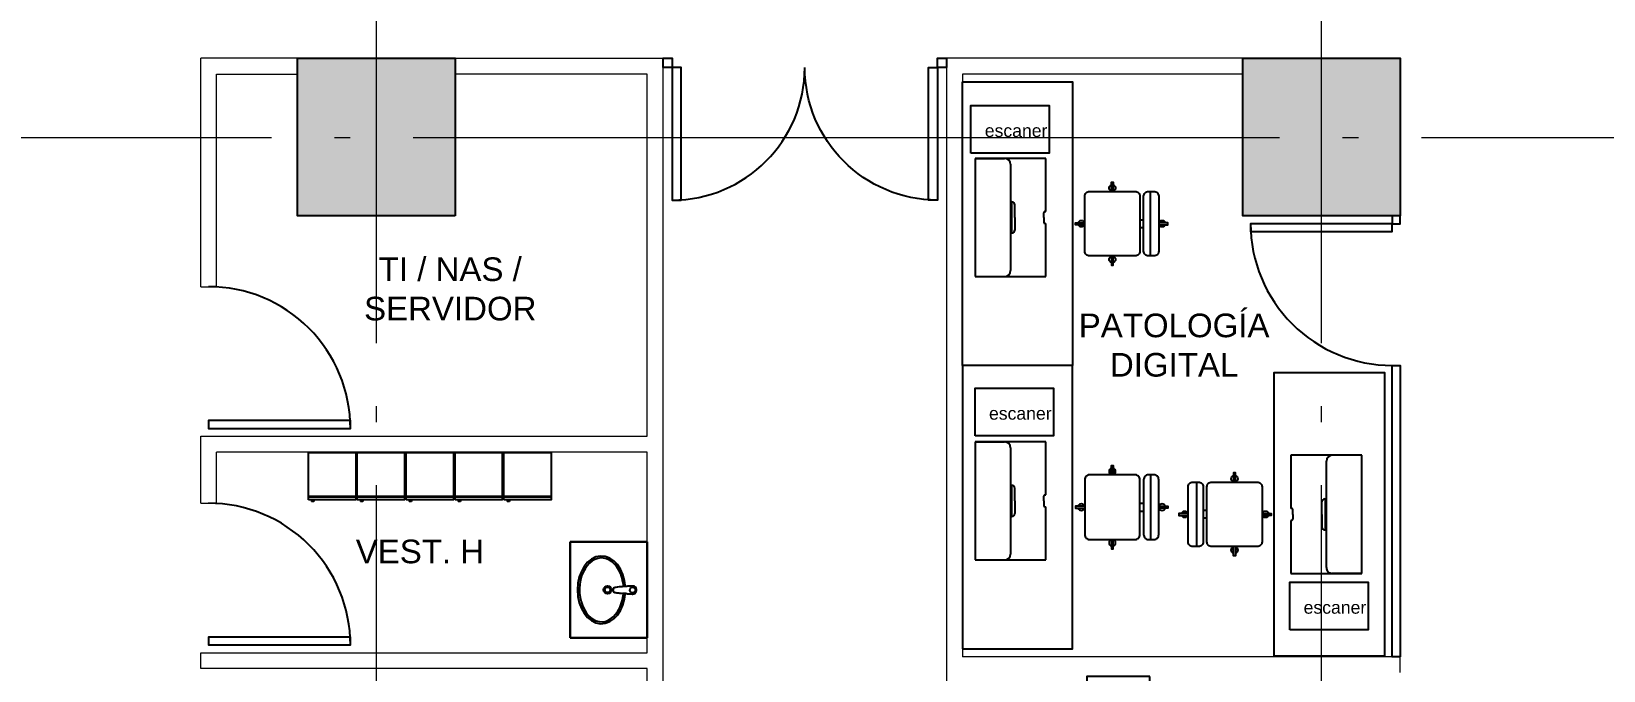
# Model space of a CAD drawing. Header units: metres. Extents: x -22 to 564, y 0 to 143.
# Drawn here: x 323.42 to 333.4, y 37.49 to 41.55 of the extents above; entities that cross this region are included whole.
import ezdxf

# ---------------------------------------------------------------- set-up
doc = ezdxf.new("R2010")
doc.units = ezdxf.units.M
doc.linetypes.add('EJES630', pattern=[6.3, 5.5, -0.4, 0, -0.4])
doc.layers.add('EJES', color=11, linetype='EJES630', lineweight=0)
doc.layers.add('XREF 3N NEURO-ONCOLOGIA$0$MUROS DE TABLAROCA', color=150, linetype='Continuous', lineweight=13)
for name, color, linetype in [('TEXTO', 7, 'Continuous'), ('XREF 3N NEURO-ONCOLOGIA$0$-CG-M-WALL', 7, 'Continuous'), ('XREF 3N NEURO-ONCOLOGIA$0$CANCELES', 1, 'Continuous'), ('XREF 3N NEURO-ONCOLOGIA$0$COLUMNAS', 6, 'Continuous'), ('XREF 3N NEURO-ONCOLOGIA$0$MOBILIARIO', 161, 'Continuous'), ('XREF 3N NEURO-ONCOLOGIA$0$MOBILIARIO FIJO', 40, 'Continuous'), ('XREF 3N NEURO-ONCOLOGIA$0$PUERTAS', 253, 'Continuous'), ('XREF 3N NEURO-ONCOLOGIA$0$TEXTO', 7, 'Continuous')]:
    doc.layers.add(name, color=color, linetype=linetype)
doc.styles.add('100 SUBTITULOS 30', font='arial.ttf', dxfattribs={"height": 0.3})
doc.styles.add('XREF 3N NEURO-ONCOLOGIA$0$100 SUBTITULOS 30', font='arial.ttf', dxfattribs={"height": 0.3})

# ---------------------------------------------------------------- blocks, each defined once
blk = doc.blocks.new('XREF 3N NEURO-ONCOLOGIA$0$C-1')
at = {"layer": 'XREF 3N NEURO-ONCOLOGIA$0$-CG-M-WALL', "true_color": 0x636466}
h = blk.add_hatch(color=251, dxfattribs=at)
h.dxf.hatch_style = 1
h.paths.add_polyline_path([(-0.5, -0.5), (-0.5, 0.5), (0.5, 0.5), (0.5, -0.5)])
blk.add_lwpolyline([(-0.5, -0.5), (-0.5, 0.5), (0.5, 0.5), (0.5, -0.5)], close=True)
blk = doc.blocks.new('XREF 3N NEURO-ONCOLOGIA$0$silla')
at = {"layer": 'XREF 3N NEURO-ONCOLOGIA$0$MOBILIARIO'}
for p, q in [((54.2588, 36.8035), (54.6688, 36.8035)), ((54.4388, 36.7364), (54.4388, 36.7603)), ((54.4888, 36.7364), (54.4888, 36.7603))]:
    blk.add_line(p, q, dxfattribs=at)
for points in [[(54.6688, 36.8261, 0.414214), (54.6388, 36.8561), (54.2888, 36.8561, 0.414214), (54.2588, 36.8261), (54.2588, 36.7903, 0.414214), (54.2888, 36.7603), (54.6388, 36.7603, 0.414214), (54.6688, 36.7903)], [(54.6688, 36.7064, 0.414214), (54.6388, 36.7364), (54.2888, 36.7364, 0.414214), (54.2588, 36.7064), (54.2588, 36.4164, 0.414214), (54.2888, 36.3864), (54.6388, 36.3864, 0.414214), (54.6688, 36.4164)]]:
    blk.add_lwpolyline(points, format="xyb", close=True, dxfattribs=at)
for points in [[(54.4576, 36.8561), (54.4576, 36.9147), (54.47, 36.9147), (54.47, 36.8561)], [(54.2588, 36.5552), (54.2003, 36.5552), (54.2003, 36.5676), (54.2588, 36.5676)], [(54.6688, 36.5552), (54.7274, 36.5552), (54.7274, 36.5676), (54.6688, 36.5676)], [(54.4576, 36.3864), (54.4576, 36.3279), (54.47, 36.3279), (54.47, 36.3864)]]:
    blk.add_lwpolyline(points, dxfattribs=at)
for centre, start, end in [((54.4638, 36.8777), 107.37707, 252.62293), ((54.4638, 36.8777), 287.37803, 72.62197), ((54.2372, 36.5614), 17.37803, 162.62197), ((54.2372, 36.5614), 197.37707, 342.62293), ((54.6904, 36.5614), 17.37803, 162.62197), ((54.6904, 36.5614), 197.37707, 342.62293), ((54.4638, 36.3648), 107.37707, 252.62293), ((54.4638, 36.3648), 287.37803, 72.62197)]:
    blk.add_arc(centre, 0.0207, start, end, dxfattribs=at)
blk = doc.blocks.new('XREF 3N NEURO-ONCOLOGIA$0$A$C404cecc6')
for p, q in [((-0.45, 0.375), (-0.45, 0.0379)), ((0, 0.375), (-0.45, 0.375)), ((0, 0.375), (-0.45, 0.375)), ((-0.225, -0.3375), (-0.225, 0.3375)), ((0, 0.375), (-0.1875, 0.375)), ((0, -0.375), (0, 0.375)), ((-0.4443, 0.0379), (-0.45, 0.0379)), ((-0.4368, 0), (-0.4368, 0.0304)), ((-0.4368, 0), (-0.4368, -0.0304)), ((-0.2528, 0), (-0.2528, 0.0799)), ((-0.234, 0.0986), (-0.225, 0.0986)), ((-0.2303, -0.0986), (-0.2303, 0.0986)), ((-0.45, -0.0379), (-0.45, -0.375)), ((-0.4443, -0.0379), (-0.45, -0.0379)), ((-0.2528, 0), (-0.2528, -0.0799)), ((-0.234, -0.0986), (-0.225, -0.0986)), ((-0.45, -0.375), (0, -0.375)), ((0, -0.375), (-0.1875, -0.375))]:
    blk.add_line(p, q)
for centre, radius, start, end in [((-0.1875, 0.3375), 0.0375, 90, 180), ((-0.4443, 0.0304), 0.0075, 0, 90), ((-0.234, 0.0799), 0.0187, 90, 180), ((-0.4443, -0.0304), 0.0075, 270, 0), ((-0.234, -0.0799), 0.0187, 180, 270), ((-0.1875, -0.3375), 0.0375, 180, 270)]:
    blk.add_arc(centre, radius, start, end)
blk = doc.blocks.new('XREF 3N NEURO-ONCOLOGIA$0$CASILLDO')
for p, q in [((-0.15, -0.276), (0.15, -0.276)), ((-0.1304, -0.3), (-0.1304, -0.3092)), ((-0.1154, -0.3092), (-0.1304, -0.3092)), ((-0.1154, -0.3), (-0.1154, -0.3092))]:
    blk.add_line(p, q)
blk.add_lwpolyline([(-0.15, -0.3), (-0.15, 0), (0.15, 0), (0.15, -0.3)], close=True)
blk.add_lwpolyline([(-0.15, -0.28), (0.15, -0.28)])
blk = doc.blocks.new('XREF 3N NEURO-ONCOLOGIA$0$XR-02$0$LAVABO.NORMATIVO')
at = {"layer": 'XREF 3N NEURO-ONCOLOGIA$0$MOBILIARIO FIJO'}
for p, q in [((-0.305, -0.49), (-0.305, 0)), ((-0.305, 0), (0.305, 0)), ((0.305, 0), (-0.305, 0)), ((-0.305, 0), (-0.305, -0.49)), ((0.305, -0.49), (0.305, 0)), ((0.305, 0), (0.305, -0.49)), ((0.305, -0.49), (-0.305, -0.49)), ((-0.305, -0.49), (0.305, -0.49))]:
    blk.add_line(p, q, dxfattribs=at)
at = {"layer": 'XREF 3N NEURO-ONCOLOGIA$0$MOBILIARIO FIJO', "linetype": 'ByBlock'}
for p, q in [((-0.0243, -0.0921), (-0.0244, -0.0934)), ((-0.0244, -0.0934), (-0.0244, -0.0942)), ((-0.0244, -0.0942), (-0.0243, -0.0949)), ((-0.024, -0.0894), (-0.0243, -0.0921)), ((-0.0243, -0.0949), (-0.0243, -0.0955)), ((-0.0243, -0.0955), (-0.0243, -0.096)), ((-0.0243, -0.096), (-0.0242, -0.0966)), ((-0.0242, -0.0966), (-0.0241, -0.0974)), ((-0.0241, -0.0974), (-0.0239, -0.0984)), ((-0.0234, -0.087), (-0.024, -0.0894)), ((-0.0239, -0.0984), (-0.0238, -0.0992)), ((-0.0238, -0.0992), (-0.0236, -0.1)), ((-0.0227, -0.0847), (-0.0234, -0.087)), ((-0.0216, -0.0822), (-0.0227, -0.0847)), ((-0.0202, -0.0798), (-0.0216, -0.0822)), ((-0.0191, -0.0783), (-0.0202, -0.0798)), ((-0.0172, -0.0761), (-0.0191, -0.0783)), ((-0.0151, -0.0741), (-0.0172, -0.0761)), ((-0.0135, -0.073), (-0.0151, -0.0741)), ((-0.0112, -0.0715), (-0.0135, -0.073)), ((-0.0091, -0.0705), (-0.0112, -0.0715)), ((-0.0068, -0.0696), (-0.0091, -0.0705)), ((-0.0048, -0.069), (-0.0068, -0.0696)), ((-0.0037, -0.0688), (-0.0048, -0.069)), ((-0.0023, -0.0686), (-0.0037, -0.0688)), ((-0.0007, -0.0684), (-0.0023, -0.0686)), ((0.001, -0.0684), (-0.0007, -0.0684)), ((0.0022, -0.0684), (0.001, -0.0684)), ((0.0031, -0.0685), (0.0022, -0.0684)), ((0.0044, -0.0686), (0.0031, -0.0685)), ((0.0064, -0.0689), (0.0044, -0.0686)), ((0.0074, -0.0692), (0.0064, -0.0689)), ((0.0089, -0.0696), (0.0074, -0.0692)), ((0.0104, -0.0702), (0.0089, -0.0696)), ((0.012, -0.0709), (0.0104, -0.0702)), ((0.0135, -0.0717), (0.012, -0.0709)), ((0.015, -0.0726), (0.0135, -0.0717)), ((0.0161, -0.0734), (0.015, -0.0726)), ((0.0174, -0.0743), (0.0161, -0.0734)), ((0.0185, -0.0753), (0.0174, -0.0743)), ((0.0196, -0.0765), (0.0185, -0.0753)), ((0.0205, -0.0775), (0.0196, -0.0765)), ((0.0216, -0.0789), (0.0205, -0.0775)), ((0.0223, -0.08), (0.0216, -0.0789)), ((0.0229, -0.0809), (0.0223, -0.08)), ((0.0236, -0.0821), (0.0229, -0.0809)), ((0.0242, -0.0833), (0.0236, -0.0821)), ((0.0247, -0.0847), (0.0242, -0.0833)), ((0.0251, -0.0858), (0.0247, -0.0847)), ((0.0253, -0.0863), (0.0251, -0.0858)), ((0.0251, -0.1019), (0.0257, -0.0997)), ((0.0257, -0.0876), (0.0253, -0.0863)), ((0.0259, -0.0887), (0.0257, -0.0876)), ((0.0257, -0.0997), (0.0262, -0.0967)), ((0.0262, -0.0904), (0.0259, -0.0887)), ((0.0264, -0.0923), (0.0262, -0.0904)), ((0.0262, -0.0967), (0.0264, -0.0945)), ((0.0264, -0.0945), (0.0264, -0.0923)), ((-0.0236, -0.1), (-0.0234, -0.1008)), ((-0.0234, -0.1008), (-0.0231, -0.1015)), ((-0.0231, -0.1015), (-0.023, -0.1019)), ((-0.023, -0.1019), (-0.023, -0.1049)), ((-0.023, -0.1049), (-0.0228, -0.1112)), ((-0.0228, -0.1112), (-0.0227, -0.115)), ((-0.0227, -0.115), (-0.0225, -0.1194)), ((-0.0225, -0.1194), (-0.0223, -0.124)), ((-0.0223, -0.124), (-0.0221, -0.1293)), ((-0.0221, -0.1293), (-0.0218, -0.1342)), ((-0.0218, -0.1342), (-0.0215, -0.1396)), ((-0.0215, -0.1396), (-0.0213, -0.1434)), ((-0.0213, -0.1434), (-0.0211, -0.1459)), ((-0.0211, -0.1459), (-0.0209, -0.1491)), ((-0.0209, -0.1491), (-0.0206, -0.1522)), ((-0.0206, -0.1522), (-0.0204, -0.1555)), ((-0.0204, -0.1555), (-0.0201, -0.1589)), ((-0.0201, -0.1589), (-0.0196, -0.1649)), ((-0.0196, -0.1649), (-0.0189, -0.1721)), ((-0.0189, -0.1721), (-0.0181, -0.1789)), ((-0.0181, -0.1789), (-0.0169, -0.19)), ((-0.0169, -0.19), (-0.0157, -0.1988)), ((-0.0157, -0.1988), (-0.015, -0.204)), ((0.0176, -0.2004), (0.0179, -0.1983)), ((0.0179, -0.1983), (0.0182, -0.196)), ((0.0182, -0.196), (0.0184, -0.194)), ((0.0184, -0.194), (0.0187, -0.1919)), ((0.0187, -0.1919), (0.0189, -0.19)), ((0.0189, -0.19), (0.0191, -0.1882)), ((0.0191, -0.1882), (0.0195, -0.185)), ((0.0195, -0.185), (0.0198, -0.1825)), ((0.0198, -0.1825), (0.02, -0.1804)), ((0.02, -0.1804), (0.0208, -0.1735)), ((0.0208, -0.1735), (0.0214, -0.1673)), ((0.0214, -0.1673), (0.0222, -0.1578)), ((0.0222, -0.1578), (0.0226, -0.1532)), ((0.0226, -0.1532), (0.0229, -0.1491)), ((0.0229, -0.1491), (0.0233, -0.1442)), ((0.0233, -0.1442), (0.0238, -0.1353)), ((0.0238, -0.1353), (0.0241, -0.1299)), ((0.0241, -0.1299), (0.0243, -0.1254)), ((0.0243, -0.1254), (0.0246, -0.1195)), ((0.0246, -0.1195), (0.0248, -0.1123)), ((0.0248, -0.1123), (0.025, -0.1082)), ((0.025, -0.1082), (0.0251, -0.1019)), ((0.0251, -0.1019), (0.0251, -0.1019)), ((-0.015, -0.204), (-0.0149, -0.2046)), ((-0.0149, -0.2046), (-0.0147, -0.2056)), ((-0.0147, -0.2056), (-0.0145, -0.2063)), ((-0.0145, -0.2063), (-0.0143, -0.2071)), ((-0.0143, -0.2071), (-0.0138, -0.2082)), ((-0.0138, -0.2082), (-0.0133, -0.2094)), ((-0.0133, -0.2094), (-0.0126, -0.2105)), ((-0.0126, -0.2105), (-0.0117, -0.2117)), ((-0.0117, -0.2117), (-0.0102, -0.2135)), ((-0.0102, -0.2135), (-0.0089, -0.2146)), ((-0.0089, -0.2146), (-0.0077, -0.2154)), ((-0.0077, -0.2154), (-0.0065, -0.2161)), ((-0.0065, -0.2161), (-0.0048, -0.2169)), ((-0.0048, -0.2169), (-0.0035, -0.2173)), ((-0.0035, -0.2173), (-0.002, -0.2177)), ((-0.002, -0.2177), (-0.0008, -0.2179)), ((-0.0008, -0.2179), (0.0008, -0.218)), ((0.0008, -0.218), (0.0027, -0.2179)), ((0.0027, -0.2179), (0.0037, -0.2177)), ((0.0037, -0.2177), (0.0056, -0.2173)), ((0.0056, -0.2173), (0.0072, -0.2168)), ((0.0072, -0.2168), (0.0088, -0.216)), ((0.0088, -0.216), (0.0106, -0.2149)), ((0.0106, -0.2149), (0.0116, -0.214)), ((0.0116, -0.214), (0.0128, -0.2129)), ((0.0128, -0.2129), (0.014, -0.2114)), ((0.014, -0.2114), (0.0152, -0.2097)), ((0.0152, -0.2097), (0.0162, -0.2076)), ((0.0162, -0.2076), (0.0167, -0.2057)), ((0.0167, -0.2057), (0.017, -0.2046)), ((0.017, -0.2046), (0.0173, -0.2024)), ((0.0173, -0.2024), (0.0176, -0.2004))]:
    blk.add_line(p, q, dxfattribs=at)
at = {"layer": 'XREF 3N NEURO-ONCOLOGIA$0$MOBILIARIO FIJO', "linetype": 'Continuous'}
blk.add_circle((0.001, -0.0938), 0.0171, dxfattribs=at)
at = {"layer": 'XREF 3N NEURO-ONCOLOGIA$0$MOBILIARIO FIJO'}
for radius in [0.025, 0.0175]:
    blk.add_circle((0, -0.2523), radius, dxfattribs=at)
at = {"layer": 'XREF 3N NEURO-ONCOLOGIA$0$MOBILIARIO FIJO', "linetype": 'Continuous'}
for centre, radius, start, end in [((0.001, -0.0938), 0.0254, 0, 198.6555), ((0.001, -0.0938), 0.0242, 359.53294, 180.46706), ((0.8216, -0.0871), 0.8447, 180.46706, 187.95688), ((-0.8195, -0.0871), 0.8447, 352.04312, 359.53294), ((0.0011, -0.0938), 0.0254, 341.33754, 0.00356), ((0.001, -0.2018), 0.0162, 187.95688, 352.04312)]:
    blk.add_arc(centre, radius, start, end, dxfattribs=at)
at = {"layer": 'XREF 3N NEURO-ONCOLOGIA$0$MOBILIARIO FIJO'}
blk.add_ellipse((0, -0.2907), major_axis=(-0.215, 0), ratio=0.709302, start_param=4.791428, end_param=10.916607, dxfattribs=at)
blk.add_open_spline([(-0.0163, -0.1507), (-0.0558, -0.153), (-0.0942, -0.1635), (-0.1837, -0.2123), (-0.2121, -0.2654), (-0.1879, -0.3629), (-0.1336, -0.4082), (0.0089, -0.4403), (0.0926, -0.4256), (0.1966, -0.3523), (0.2151, -0.2979), (0.1733, -0.2026), (0.1106, -0.1621), (0.0301, -0.1518), (0.0232, -0.1511), (0.0163, -0.1507)], degree=3, knots=[4.791428, 4.791428, 4.791428, 4.791428, 5.367357, 5.367357, 6.457084, 6.457084, 7.54681, 7.54681, 8.636537, 8.636537, 9.726264, 9.726264, 10.81599, 10.81599, 10.916607, 10.916607, 10.916607, 10.916607], dxfattribs=at)
blk = doc.blocks.new('XREF 3N NEURO-ONCOLOGIA$0$A$Cbe426cc1')
for p, q in [((-0.2255, -0.0157), (-0.1067, 0.103)), ((0.0983, -0.0916), (0.0914, -0.0985)), ((0.0997, -0.093), (0.0928, -0.0999)), ((0.0016, -0.1529), (0.0145, -0.1399)), ((0.0138, -0.1651), (0.0016, -0.1529)), ((0.0086, -0.1339), (0.02, -0.1225)), ((0.0145, -0.1399), (0.0086, -0.1339)), ((0.0381, -0.1407), (0.0138, -0.1651)), ((0.02, -0.1225), (0.0381, -0.1407)), ((0.1903, -0.1939), (0.0715, -0.3127))]:
    blk.add_line(p, q)
at = {"elevation": 0}
for points in [[(-0.0904, 0.4291), (-0.3732, 0.1462), (-0.2318, 0.0048), (0.051, 0.2877)], [(0.2704, -0.1137), (0.2478, -0.1364), (-0.0492, 0.1606), (-0.0266, 0.1833)], [(0.2192, -0.0293), (0.2252, -0.0685), (0.0187, 0.1379), (0.058, 0.132)]]:
    blk.add_lwpolyline(points, close=True, dxfattribs=at)
blk.add_lwpolyline([(0.2032, -0.0133), (0.2335, 0.017), (0.1043, 0.1462), (0.074, 0.116)], dxfattribs=at)
for points in [[(-0.1638, -0.0152), (-0.1862, 0.0072), (-0.1976, -0.0042), (-0.1752, -0.0266)], [(-0.1568, 0.0028), (-0.1737, 0.0197), (-0.1848, 0.0086), (-0.1679, -0.0083)], [(-0.1394, 0.0111), (-0.1609, 0.0325), (-0.1722, 0.0212), (-0.1508, -0.0003)], [(-0.1329, 0.03), (-0.1481, 0.0453), (-0.1595, 0.034), (-0.1442, 0.0187)], [(-0.1497, -0.0291), (-0.1624, -0.0164), (-0.1739, -0.0279), (-0.1612, -0.0406)], [(-0.1351, -0.0436), (-0.1478, -0.0309), (-0.1593, -0.0425), (-0.1466, -0.0552)], [(-0.1334, -0.0452), (-0.0628, -0.1159), (-0.0743, -0.1275), (-0.145, -0.0568)], [(-0.0622, -0.1166), (-0.0469, -0.1319), (-0.0585, -0.1435), (-0.0737, -0.1282)], [(-0.0461, -0.1326), (-0.0319, -0.1469), (-0.0434, -0.1584), (-0.0576, -0.1441)], [(-0.0311, -0.1476), (-0.016, -0.1628), (-0.0275, -0.1743), (-0.0426, -0.1591)], [(-0.0163, -0.1375), (0.0125, -0.1663), (0.0011, -0.1777), (-0.0277, -0.1488)], [(-0.0151, -0.1637), (0.0001, -0.1788), (-0.0114, -0.1903), (-0.0266, -0.1752)], [(0.0287, -0.1056), (0.0509, -0.1279), (0.0396, -0.1392), (0.0174, -0.1169)], [(0.0714, -0.2516), (0.0483, -0.2285), (0.0369, -0.2398), (0.06, -0.2629)], [(0.0977, -0.2528), (0.1083, -0.2634), (0.0849, -0.2868), (0.0743, -0.2761)], [(0.1233, -0.2271), (0.1338, -0.2375), (0.1098, -0.2615), (0.0993, -0.2511)]]:
    blk.add_lwpolyline(points, close=True)
for points in [[(-0.1556, 0.0018), (-0.1443, -0.0094), (-0.1556, -0.0207), (-0.1669, -0.0094), (-0.1556, 0.0018)], [(-0.1381, 0.01), (-0.1268, -0.0013), (-0.1381, -0.0126), (-0.1494, -0.0013), (-0.1381, 0.01)], [(-0.1352, 0.0583), (-0.1239, 0.047), (-0.1352, 0.0357), (-0.1465, 0.047), (-0.1352, 0.0583)], [(-0.1312, 0.0287), (-0.1199, 0.0174), (-0.1312, 0.0061), (-0.1425, 0.0174), (-0.1312, 0.0287)], [(-0.1225, 0.0456), (-0.1113, 0.0343), (-0.1225, 0.0231), (-0.1338, 0.0343), (-0.1225, 0.0456)], [(-0.1186, 0.0161), (-0.1073, 0.0048), (-0.1186, -0.0065), (-0.1299, 0.0048), (-0.1186, 0.0161)], [(-0.1145, 0.0789), (-0.1032, 0.0677), (-0.1145, 0.0564), (-0.1258, 0.0677), (-0.1145, 0.0789)], [(-0.11, 0.0331), (-0.0987, 0.0218), (-0.11, 0.0105), (-0.1213, 0.0218), (-0.11, 0.0331)], [(-0.1061, 0.0035), (-0.0948, -0.0078), (-0.1061, -0.019), (-0.1173, -0.0078), (-0.1061, 0.0035)], [(-0.0969, 0.02), (-0.0856, 0.0087), (-0.0969, -0.0026), (-0.1082, 0.0087), (-0.0969, 0.02)], [(-0.0964, 0.0609), (-0.0851, 0.0496), (-0.0964, 0.0383), (-0.1077, 0.0496), (-0.0964, 0.0609)], [(-0.0849, 0.008), (-0.0736, -0.0033), (-0.0849, -0.0146), (-0.0962, -0.0033), (-0.0849, 0.008)], [(-0.0839, 0.0484), (-0.0726, 0.0371), (-0.0839, 0.0258), (-0.0952, 0.0371), (-0.0839, 0.0484)], [(-0.0708, 0.0353), (-0.0595, 0.024), (-0.0708, 0.0127), (-0.0821, 0.024), (-0.0708, 0.0353)], [(-0.0588, 0.0232), (-0.0475, 0.0119), (-0.0588, 0.0006), (-0.07, 0.0119), (-0.0588, 0.0232)], [(-0.143, -0.0107), (-0.1317, -0.022), (-0.143, -0.0333), (-0.1543, -0.022), (-0.143, -0.0107)], [(-0.1304, -0.0234), (-0.1191, -0.0347), (-0.1304, -0.0459), (-0.1417, -0.0347), (-0.1304, -0.0234)], [(-0.1255, -0.0027), (-0.1142, -0.014), (-0.1255, -0.0252), (-0.1368, -0.014), (-0.1255, -0.0027)], [(-0.1179, -0.0359), (-0.1066, -0.0472), (-0.1179, -0.0585), (-0.1292, -0.0472), (-0.1179, -0.0359)], [(-0.1129, -0.0152), (-0.1017, -0.0265), (-0.1129, -0.0378), (-0.1242, -0.0265), (-0.1129, -0.0152)], [(-0.1047, -0.049), (-0.0935, -0.0603), (-0.1047, -0.0716), (-0.116, -0.0603), (-0.1047, -0.049)], [(-0.0998, -0.0283), (-0.0885, -0.0396), (-0.0998, -0.0509), (-0.1111, -0.0396), (-0.0998, -0.0283)], [(-0.0929, -0.0096), (-0.0817, -0.0209), (-0.0929, -0.0322), (-0.1042, -0.0209), (-0.0929, -0.0096)], [(-0.0927, -0.061), (-0.0814, -0.0723), (-0.0927, -0.0836), (-0.104, -0.0723), (-0.0927, -0.061)], [(-0.0878, -0.0403), (-0.0765, -0.0516), (-0.0878, -0.0629), (-0.0991, -0.0516), (-0.0878, -0.0403)], [(-0.0809, -0.0216), (-0.0696, -0.0329), (-0.0809, -0.0442), (-0.0922, -0.0329), (-0.0809, -0.0216)], [(-0.0798, -0.074), (-0.0685, -0.0853), (-0.0798, -0.0965), (-0.0911, -0.0853), (-0.0798, -0.074)], [(-0.0749, -0.0533), (-0.0636, -0.0646), (-0.0749, -0.0758), (-0.0862, -0.0646), (-0.0749, -0.0533)], [(-0.0719, -0.005), (-0.0607, -0.0163), (-0.0719, -0.0275), (-0.0832, -0.0163), (-0.0719, -0.005)], [(-0.068, -0.0345), (-0.0567, -0.0458), (-0.068, -0.0571), (-0.0793, -0.0458), (-0.068, -0.0345)], [(-0.0668, -0.087), (-0.0555, -0.0983), (-0.0668, -0.1096), (-0.0781, -0.0983), (-0.0668, -0.087)], [(-0.0619, -0.0663), (-0.0506, -0.0776), (-0.0619, -0.0889), (-0.0731, -0.0776), (-0.0619, -0.0663)], [(-0.0589, -0.018), (-0.0476, -0.0293), (-0.0589, -0.0406), (-0.0702, -0.0293), (-0.0589, -0.018)], [(-0.055, -0.0476), (-0.0437, -0.0588), (-0.055, -0.0701), (-0.0663, -0.0588), (-0.055, -0.0476)], [(-0.0541, -0.0996), (-0.0429, -0.1109), (-0.0541, -0.1222), (-0.0654, -0.1109), (-0.0541, -0.0996)], [(-0.0492, -0.0789), (-0.0379, -0.0902), (-0.0492, -0.1015), (-0.0605, -0.0902), (-0.0492, -0.0789)], [(-0.0463, -0.0306), (-0.035, -0.0419), (-0.0463, -0.0532), (-0.0576, -0.0419), (-0.0463, -0.0306)], [(-0.0423, -0.0602), (-0.0311, -0.0715), (-0.0423, -0.0828), (-0.0536, -0.0715), (-0.0423, -0.0602)], [(-0.0362, -0.0919), (-0.0249, -0.1032), (-0.0362, -0.1145), (-0.0475, -0.1032), (-0.0362, -0.0919)], [(-0.0355, -0.0001), (-0.0242, -0.0113), (-0.0355, -0.0226), (-0.0468, -0.0113), (-0.0355, -0.0001)], [(-0.0333, -0.0436), (-0.022, -0.0549), (-0.0333, -0.0662), (-0.0446, -0.0549), (-0.0333, -0.0436)], [(-0.0293, -0.0732), (-0.018, -0.0845), (-0.0293, -0.0958), (-0.0406, -0.0845), (-0.0293, -0.0732)], [(-0.0225, -0.0131), (-0.0112, -0.0244), (-0.0225, -0.0357), (-0.0338, -0.0244), (-0.0225, -0.0131)], [(-0.0208, -0.0562), (-0.0095, -0.0674), (-0.0208, -0.0787), (-0.032, -0.0674), (-0.0208, -0.0562)], [(-0.0168, -0.0857), (-0.0055, -0.097), (-0.0168, -0.1083), (-0.0281, -0.097), (-0.0168, -0.0857)], [(-0.0098, -0.0257), (0.0015, -0.037), (-0.0098, -0.0483), (-0.0211, -0.037), (-0.0098, -0.0257)], [(-0.0082, -0.0687), (0.0031, -0.08), (-0.0082, -0.0913), (-0.0195, -0.08), (-0.0082, -0.0687)], [(-0.0043, -0.0983), (0.007, -0.1095), (-0.0043, -0.1208), (-0.0156, -0.1095), (-0.0043, -0.0983)], [(0.0032, -0.0387), (0.0145, -0.05), (0.0032, -0.0613), (-0.0081, -0.05), (0.0032, -0.0387)], [(0.0039, -0.0808), (0.0152, -0.0921), (0.0039, -0.1034), (-0.0074, -0.0921), (0.0039, -0.0808)], [(0.0164, -0.0933), (0.0277, -0.1046), (0.0164, -0.1159), (0.0051, -0.1046), (0.0164, -0.0933)], [(0.0226, -0.0582), (0.0339, -0.0694), (0.0226, -0.0807), (0.0113, -0.0694), (0.0226, -0.0582)], [(0.0346, -0.0702), (0.0459, -0.0815), (0.0346, -0.0928), (0.0234, -0.0815), (0.0346, -0.0702)], [(0.0473, -0.0828), (0.0586, -0.0941), (0.0473, -0.1054), (0.036, -0.0941), (0.0473, -0.0828)], [(0.0598, -0.0953), (0.0711, -0.1066), (0.0598, -0.1179), (0.0485, -0.1066), (0.0598, -0.0953)], [(-0.0411, -0.1126), (-0.0298, -0.1239), (-0.0411, -0.1352), (-0.0524, -0.1239), (-0.0411, -0.1126)], [(-0.0286, -0.1251), (-0.0173, -0.1364), (-0.0286, -0.1477), (-0.0399, -0.1364), (-0.0286, -0.1251)], [(-0.0237, -0.1045), (-0.0124, -0.1157), (-0.0237, -0.127), (-0.035, -0.1157), (-0.0237, -0.1045)], [(-0.0112, -0.117), (0.0001, -0.1283), (-0.0112, -0.1396), (-0.0225, -0.1283), (-0.0112, -0.117)], [(0.001, -0.1291), (0.0123, -0.1404), (0.001, -0.1517), (-0.0103, -0.1404), (0.001, -0.1291)], [(0.0058, -0.1852), (0.0171, -0.1965), (0.0058, -0.2078), (-0.0055, -0.1965), (0.0058, -0.1852)], [(0.0079, -0.1104), (0.0191, -0.1217), (0.0079, -0.133), (-0.0034, -0.1217), (0.0079, -0.1104)], [(0.0185, -0.1978), (0.0297, -0.2091), (0.0185, -0.2204), (0.0072, -0.2091), (0.0185, -0.1978)], [(0.0308, -0.1855), (0.0421, -0.1968), (0.0308, -0.2081), (0.0195, -0.1968), (0.0308, -0.1855)], [(0.0447, -0.1463), (0.056, -0.1576), (0.0447, -0.1689), (0.0335, -0.1576), (0.0447, -0.1463)], [(0.0571, -0.134), (0.0684, -0.1453), (0.0571, -0.1566), (0.0458, -0.1453), (0.0571, -0.134)], [(0.0574, -0.1589), (0.0687, -0.1702), (0.0574, -0.1815), (0.0461, -0.1702), (0.0574, -0.1589)], [(0.0697, -0.1466), (0.081, -0.1579), (0.0697, -0.1692), (0.0584, -0.1579), (0.0697, -0.1466)], [(0.0704, -0.1719), (0.0817, -0.1832), (0.0704, -0.1945), (0.0591, -0.1832), (0.0704, -0.1719)], [(0.0777, -0.1133), (0.089, -0.1246), (0.0777, -0.1359), (0.0665, -0.1246), (0.0777, -0.1133)], [(0.0827, -0.1596), (0.094, -0.1709), (0.0827, -0.1822), (0.0714, -0.1709), (0.0827, -0.1596)], [(0.0866, -0.1897), (0.0979, -0.201), (0.0866, -0.2123), (0.0753, -0.201), (0.0866, -0.1897)], [(0.0904, -0.1259), (0.1017, -0.1372), (0.0904, -0.1485), (0.0791, -0.1372), (0.0904, -0.1259)], [(0.0994, -0.1769), (0.1107, -0.1882), (0.0994, -0.1995), (0.0881, -0.1882), (0.0994, -0.1769)], [(0.1034, -0.1389), (0.1147, -0.1502), (0.1034, -0.1615), (0.0921, -0.1502), (0.1034, -0.1389)], [(0.1114, -0.1889), (0.1227, -0.2002), (0.1114, -0.2115), (0.1001, -0.2002), (0.1114, -0.1889)], [(0.0315, -0.2108), (0.0428, -0.2221), (0.0315, -0.2334), (0.0202, -0.2221), (0.0315, -0.2108)], [(0.0605, -0.2158), (0.0718, -0.2271), (0.0605, -0.2384), (0.0492, -0.2271), (0.0605, -0.2158)], [(0.0725, -0.2278), (0.0838, -0.2391), (0.0725, -0.2504), (0.0612, -0.2391), (0.0725, -0.2278)], [(0.0733, -0.2533), (0.0846, -0.2645), (0.0733, -0.2758), (0.062, -0.2645), (0.0733, -0.2533)], [(0.0738, -0.2025), (0.085, -0.2138), (0.0738, -0.2251), (0.0625, -0.2138), (0.0738, -0.2025)], [(0.0856, -0.2409), (0.0969, -0.2522), (0.0856, -0.2635), (0.0743, -0.2522), (0.0856, -0.2409)], [(0.0858, -0.2145), (0.0971, -0.2258), (0.0858, -0.2371), (0.0745, -0.2258), (0.0858, -0.2145)], [(0.0986, -0.2017), (0.1099, -0.213), (0.0986, -0.2243), (0.0873, -0.213), (0.0986, -0.2017)], [(0.0989, -0.2276), (0.1102, -0.2389), (0.0989, -0.2502), (0.0876, -0.2389), (0.0989, -0.2276)], [(0.1117, -0.2148), (0.123, -0.2261), (0.1117, -0.2374), (0.1004, -0.2261), (0.1117, -0.2148)], [(0.1245, -0.202), (0.1358, -0.2133), (0.1245, -0.2246), (0.1132, -0.2133), (0.1245, -0.202)], [(0.1366, -0.2141), (0.1478, -0.2254), (0.1366, -0.2366), (0.1253, -0.2254), (0.1366, -0.2141)]]:
    blk.add_lwpolyline(points)
for centre, radius, start, end in [((-0.6444, -0.7317), 0.993, 32.7905, 57.20948), ((1.2852, 1.1979), 1.9378, 218.77862, 231.22137)]:
    blk.add_arc(centre, radius, start, end)
for centre, major_axis in [((-0.0279, 0.0272), (0.00553, -0.00553)), ((-0.0106, 0.01), (0.00553, -0.00553)), ((0.0052, -0.0058), (0.00553, -0.00553)), ((0.0205, -0.0211), (0.00553, -0.00553)), ((0.0501, -0.0501), (0.0083, -0.0083)), ((0.0747, -0.0753), (0.00553, -0.00553)), ((0.1161, -0.1168), (0.00553, -0.00553)), ((0.1273, -0.1684), (0.0047, -0.0047)), ((0.1362, -0.1898), (0.0047, -0.0047)), ((0.1483, -0.1776), (0.0047, -0.0047)), ((0.1579, -0.199), (0.0047, -0.0047))]:
    blk.add_ellipse(centre, major_axis=major_axis, ratio=0.470035)
for centre, start_param, end_param in [((0.0952, -0.0954), 7.880054, 10.969502), ((0.0957, -0.0959), 4.762857, 7.803514)]:
    blk.add_ellipse(centre, major_axis=(0.0108, -0.0108), ratio=0.319888, start_param=start_param, end_param=end_param)
blk = doc.blocks.new('XREF 3N NEURO-ONCOLOGIA')
at = {"layer": 'XREF 3N NEURO-ONCOLOGIA$0$CANCELES'}
for points in [[(9.0501, 9.8001), (9.108, 9.8001), (9.108, 9.7422), (9.0501, 9.7422)], [(9.0501, 8.0579), (9.108, 8.0579), (9.108, 8.0001), (9.0501, 8.0001)], [(5.308, 5.1201), (5.308, 5.1701), (7.158, 5.1701), (7.158, 5.1201)], [(8.108, 5.1201), (8.108, 5.1701), (8.058, 5.1701), (8.058, 5.1201)]]:
    blk.add_lwpolyline(points, close=True, dxfattribs=at)
for points in [[(8.208, 9.7422), (8.208, 9.6843), (9.0501, 9.6843), (9.0501, 9.7422), (8.208, 9.7422, 0.414213), (9.0501, 8.9001, 0.414213)], [(8.208, 8.0579), (8.208, 8.1158), (9.0501, 8.1158), (9.0501, 8.0579), (8.208, 8.0579, -0.414213), (9.0501, 8.9001, -0.414213)], [(8.058, 6.0701), (8.008, 6.0701), (8.008, 5.1701), (8.058, 5.1701), (8.058, 6.0701, 0.414214), (7.158, 5.1701)]]:
    blk.add_lwpolyline(points, format="xyb", dxfattribs=at)
at = {"layer": 'XREF 3N NEURO-ONCOLOGIA$0$MOBILIARIO'}
for points in [[(5.358, 7.8999), (5.358, 7.1999), (7.158, 7.1999), (7.158, 7.8999)], [(8.958, 7.8999), (8.958, 7.1999), (7.158, 7.1999), (7.158, 7.8999)], [(5.3122, 5.2201), (5.3122, 5.9201), (7.1122, 5.9201), (7.1122, 5.2201)]]:
    blk.add_lwpolyline(points, close=True, dxfattribs=at)
at = {"layer": 'XREF 3N NEURO-ONCOLOGIA$0$MOBILIARIO FIJO', "elevation": 0}
for points in [[(6.7113, 7.8185), (7.0139, 7.8185), (7.0139, 7.3211), (6.7113, 7.3211)], [(8.5067, 7.8452), (8.8093, 7.8452), (8.8093, 7.3478), (8.5067, 7.3478)]]:
    blk.add_lwpolyline(points, close=True, dxfattribs=at)
at = {"layer": 'XREF 3N NEURO-ONCOLOGIA$0$MOBILIARIO FIJO'}
blk.add_lwpolyline([(5.4794, 5.8209), (5.782, 5.8209), (5.782, 5.3235), (5.4794, 5.3235)], close=True, dxfattribs=at)
at = {"layer": 'XREF 3N NEURO-ONCOLOGIA$0$MUROS DE TABLAROCA'}
for p, q in [((5.233, 12.7351), (5.333, 12.7351)), ((5.233, 9.9001), (5.233, 12.7351)), ((5.333, 12.7351), (5.333, 9.9001)), ((6.283, 12.7351), (6.708, 12.7351)), ((6.283, 12.7351), (6.283, 12.6351)), ((6.708, 12.7351), (6.708, 9.9001)), ((7.658, 12.7351), (9.108, 12.7351)), ((7.658, 12.7351), (7.658, 12.6351)), ((9.108, 12.1201), (9.108, 12.7351)), ((6.283, 12.6351), (6.608, 12.6351)), ((6.608, 9.9001), (6.608, 12.6351)), ((7.658, 12.6351), (9.008, 12.6351)), ((9.008, 12.6351), (9.008, 12.1201)), ((9.008, 9.9001), (9.008, 11.1201)), ((9.108, 11.1201), (9.108, 9.8001)), ((3.958, 9.9001), (5.233, 9.9001)), ((5.333, 9.9001), (6.608, 9.9001)), ((6.708, 9.9001), (9.008, 9.9001)), ((3.858, 9.8001), (9.108, 9.8001)), ((9.108, 7.9999), (1.358, 7.9999)), ((9.108, 6.1201), (9.108, 7.9999)), ((5.308, 5.1201), (5.308, 7.8999)), ((9.008, 7.8999), (5.308, 7.8999)), ((9.008, 6.1201), (9.008, 7.8999)), ((5.208, 5.1201), (5.308, 5.1201))]:
    blk.add_line(p, q, dxfattribs=at)
at = {"layer": 'XREF 3N NEURO-ONCOLOGIA$0$PUERTAS'}
for points in [[(5.383, 11.7851), (5.433, 11.7851), (5.433, 12.6851), (5.383, 12.6851), (5.383, 11.7851, 0.414214), (6.283, 12.6851)], [(6.758, 11.7851), (6.808, 11.7851), (6.808, 12.6851), (6.758, 12.6851), (6.758, 11.7851, 0.414214), (7.658, 12.6851)]]:
    blk.add_lwpolyline(points, format="xyb", dxfattribs=at)
at = {"layer": 'XREF 3N NEURO-ONCOLOGIA$0$COLUMNAS'}
for p in [(8.608, 11.6201, 0), (8.608, 5.6201, 0)]:
    blk.add_blockref('XREF 3N NEURO-ONCOLOGIA$0$C-1', p, dxfattribs=at)
at = {"layer": 'XREF 3N NEURO-ONCOLOGIA$0$MOBILIARIO'}
for name, p, rotation in [('XREF 3N NEURO-ONCOLOGIA$0$CASILLDO', (6.6041, 11.9015), 270), ('XREF 3N NEURO-ONCOLOGIA$0$CASILLDO', (6.6041, 11.5912), 270), ('XREF 3N NEURO-ONCOLOGIA$0$CASILLDO', (6.6041, 11.5912), 270), ('XREF 3N NEURO-ONCOLOGIA$0$CASILLDO', (6.6041, 11.2809), 270), ('XREF 3N NEURO-ONCOLOGIA$0$CASILLDO', (6.6041, 10.9706), 270), ('XREF 3N NEURO-ONCOLOGIA$0$CASILLDO', (6.6041, 10.6603), 270), ('XREF 3N NEURO-ONCOLOGIA$0$silla', (60.7218, 43.5092), 180)]:
    blk.add_blockref(name, p, dxfattribs=dict(at, rotation=rotation))
at = {"layer": 'XREF 3N NEURO-ONCOLOGIA$0$MOBILIARIO', "xscale": -1, "rotation": 180}
blk.add_blockref('XREF 3N NEURO-ONCOLOGIA$0$silla', (-46.4059, 43.5092), dxfattribs=at)
at = {"layer": 'XREF 3N NEURO-ONCOLOGIA$0$MOBILIARIO', "xscale": -1}
blk.add_blockref('XREF 3N NEURO-ONCOLOGIA$0$silla', (60.6761, -30.3892), dxfattribs=at)
at = {"layer": 'XREF 3N NEURO-ONCOLOGIA$0$MOBILIARIO FIJO'}
for name, p, rotation in [('XREF 3N NEURO-ONCOLOGIA$0$XR-02$0$LAVABO.NORMATIVO', (5.733, 9.9001), 179.99988518544), ('XREF 3N NEURO-ONCOLOGIA$0$A$C404cecc6', (6.2975, 7.8191), 90), ('XREF 3N NEURO-ONCOLOGIA$0$A$C404cecc6', (8.0975, 7.8191), 90), ('XREF 3N NEURO-ONCOLOGIA$0$A$Cbe426cc1', (4.8148, 6.9481), 224.9999999999999), ('XREF 3N NEURO-ONCOLOGIA$0$A$C404cecc6', (6.2122, 5.3639), 270)]:
    blk.add_blockref(name, p, dxfattribs=dict(at, rotation=rotation))
at = {"layer": 'XREF 3N NEURO-ONCOLOGIA$0$TEXTO', "char_height": 0.08, "width": 0.580844, "attachment_point": 3, "rotation": 270, "style": 'XREF 3N NEURO-ONCOLOGIA$0$100 SUBTITULOS 30'}
for insert in [(6.8935, 7.3332, 0), (8.6888, 7.3599, 0), (5.6615, 5.3357, 0)]:
    blk.add_mtext('escaner', dxfattribs=dict(at, insert=insert))

msp = doc.modelspace()

# ---------------------------------------------------------------- block references
at = {"rotation": 90}
msp.add_blockref('XREF 3N NEURO-ONCOLOGIA', (337.2286, 32.2671), dxfattribs=at)

# ---------------------------------------------------------------- next in the draw order: linework, layer by layer
at = {"layer": 'EJES'}
for p, q in [((325.6096, 33.1657), (325.6084, 58.5478)), ((331.6096, 33.1657), (331.6084, 58.5478)), ((281.0427, 40.8728), (337.5516, 40.8728))]:
    msp.add_line(p, q, dxfattribs=at)

# ---------------------------------------------------------------- next in the draw order: texts
at = {"layer": 'TEXTO', "char_height": 0.15, "attachment_point": 1, "style": '100 SUBTITULOS 30'}
for s, insert, width in [('\\pxqc;TI / NAS /\\PSERVIDOR', (325.2983, 40.1111), 1.558643), ('\\pxqc;PATOLOGÍA\\PDIGITAL', (329.6686, 39.7542, 0), 2.009103), ('VEST. H', (325.4776, 38.3189, 0), 1.088003)]:
    msp.add_mtext(s, dxfattribs=dict(at, insert=insert, width=width))

doc.saveas('drawing.dxf')
